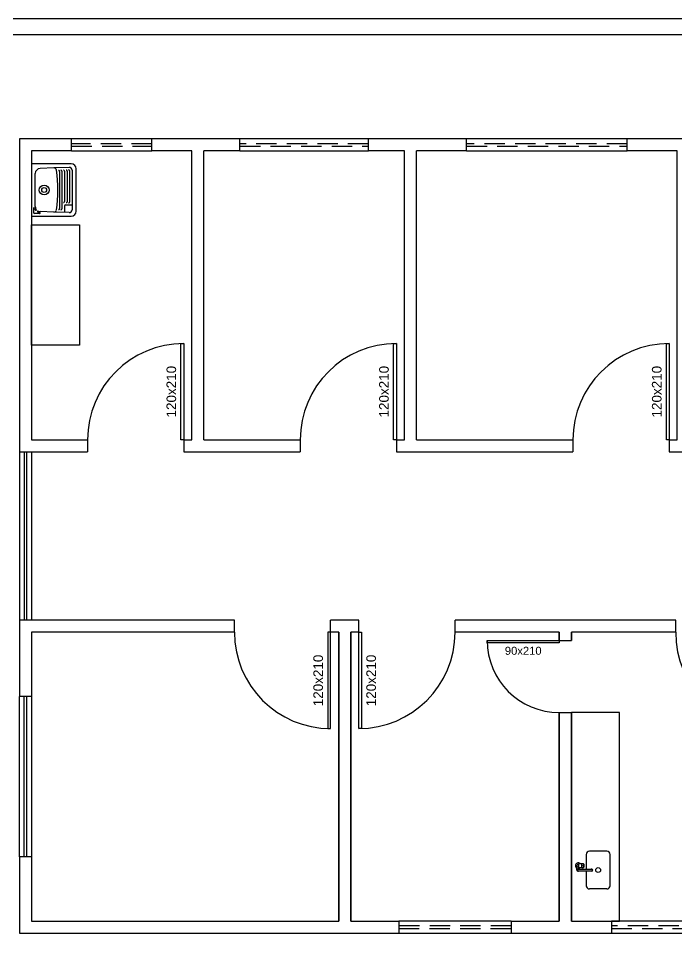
# Model space of a CAD drawing. Header units: centimetres. Extents: x 45464 to 685908, y 11779 to 14769.
# Drawn here: x 674335 to 675155, y 13613 to 14769 of the extents above; entities that cross this region are included whole.
import ezdxf
from ezdxf.enums import TextEntityAlignment as Align

# ---------------------------------------------------------------- set-up
doc = ezdxf.new("R2010")
doc.units = ezdxf.units.CM
doc.header["$LTSCALE"] = 4
doc.linetypes.add('DASHED2', pattern=[9.525, 6.35, -3.175])
for name, color, linetype in [('0.1', 1, 'Continuous'), ('0.2', 2, 'Continuous'), ('0.4', 4, 'Continuous'), ('0.6', 6, 'Continuous'), ('001-MOBILIA', 253, 'Continuous'), ('02-CONT', 2, 'Continuous')]:
    doc.layers.add(name, color=color, linetype=linetype)
doc.styles.add('2mm 1-50', font='arial.ttf', dxfattribs={"height": 0.1})

# ---------------------------------------------------------------- blocks, each defined once
blk = doc.blocks.new('1_00e-flat-57-flat-1')
at = {"color": 1}
blk.add_arc((34.1, -62.7), 120, 90, 180, dxfattribs=at)
at = {"layer": '02-CONT'}
blk.add_lwpolyline([(34.1, -62.7), (30.5, -62.7), (30.5, 57.3), (34.1, 57.3)], close=True, dxfattribs=at)
blk = doc.blocks.new('1_00e-flat-56-flat-1')
at = {"color": 1}
blk.add_arc((34.1, -62.7), 120, 90, 180, dxfattribs=at)
at = {"layer": '02-CONT'}
blk.add_lwpolyline([(34.1, -62.7), (30.5, -62.7), (30.5, 57.3), (34.1, 57.3)], close=True, dxfattribs=at)
blk = doc.blocks.new('1_00e-flat-55-flat-1')
at = {"color": 1}
blk.add_arc((34.1, -62.7), 120, 90, 180, dxfattribs=at)
at = {"layer": '02-CONT'}
blk.add_lwpolyline([(34.1, -62.7), (30.5, -62.7), (30.5, 57.3), (34.1, 57.3)], close=True, dxfattribs=at)
blk = doc.blocks.new('1_00e-flat-54-flat-1')
at = {"color": 1}
blk.add_arc((34.1, 62.7), 120, 180, 270, dxfattribs=at)
at = {"layer": '02-CONT'}
blk.add_lwpolyline([(34.1, 62.7), (30.5, 62.7), (30.5, -57.3), (34.1, -57.3)], close=True, dxfattribs=at)
blk = doc.blocks.new('1_00e-flat-53-flat-1')
at = {"color": 1}
blk.add_arc((-34.1, 62.7), 120, 270, 0, dxfattribs=at)
at = {"layer": '02-CONT'}
blk.add_lwpolyline([(-34.1, 62.7), (-30.5, 62.7), (-30.5, -57.3), (-34.1, -57.3)], close=True, dxfattribs=at)
blk = doc.blocks.new('90d-flat-1-flat-1')
at = {"color": 1}
blk.add_arc((84, -2), 90, 180, 270, dxfattribs=at)
at = {"layer": '02-CONT'}
blk.add_lwpolyline([(84, -5), (-6, -5), (-6, -2), (84, -2)], close=True, dxfattribs=at)
blk = doc.blocks.new('1_00e-flat-52-flat-1')
at = {"color": 1}
blk.add_arc((34.1, 62.7), 120, 180, 270, dxfattribs=at)
at = {"layer": '02-CONT'}
blk.add_lwpolyline([(34.1, 62.7), (30.5, 62.7), (30.5, -57.3), (34.1, -57.3)], close=True, dxfattribs=at)
blk = doc.blocks.new('Tanque05-flat-2-flat-1')
at = {"layer": '001-MOBILIA'}
for p, q in [((-159, -299.2), (-159, -361.7)), ((-109.3, -298), (-157.8, -298)), ((-154.1, -351.1), (-154.1, -309.8)), ((-131, -303), (-148.2, -303.7)), ((-111.9, -302.3), (-131, -303)), ((-124.1, -307.2), (-124.1, -353.7)), ((-120.9, -307.1), (-120.9, -353.8)), ((-117.7, -307), (-117.7, -344.9)), ((-114.5, -306.8), (-114.5, -345)), ((-111.3, -306.7), (-111.3, -345.2)), ((-108.1, -305.9), (-108.1, -355)), ((-103.2, -356.8), (-103.2, -304.1)), ((-156.3, -353.2), (-156.3, -358.4)), ((-131, -357.9), (-148.2, -357.2)), ((-111.9, -358.7), (-131, -357.9)), ((-117.7, -350.1), (-117.7, -358.4)), ((-116.4, -348.8), (-108.1, -348.8)), ((-157.8, -363), (-109.3, -363)), ((-148.7, -359.7), (-155, -359.7))]:
    blk.add_line(p, q, dxfattribs=at)
for radius in [6.13, 3.07]:
    blk.add_circle((-143.1, -330.5), radius, dxfattribs=at)
for centre, radius, start, end in [((-157.8, -299.2), 1.23, 90, 180), ((-109.3, -304.1), 6.13, 0, 90), ((-148, -309.8), 6.13, 92.2243, 180), ((-130.9, -306.1), 3.07, 9.1743, 92.2243), ((-281.9, -330.5), 156, 350.8257, 9.1743), ((-125.3, -307.2), 1.23, 0, 92.2243), ((-122.1, -307.1), 1.23, 0, 92.2243), ((-118.9, -307), 1.23, 0, 92.2243), ((-115.7, -306.8), 1.23, 0, 92.2243), ((-112.5, -306.7), 1.23, 0, 92.2243), ((-111.8, -305.9), 3.68, 0, 92.2243), ((-118.9, -344.9), 1.23, 267.7757, 0), ((-115.7, -345), 1.23, 267.7757, 0), ((-112.5, -345.2), 1.23, 267.7757, 0), ((-155.7, -353.2), 0.613, 15.168, 180), ((-155, -358.4), 1.23, 180, 270), ((-148, -351.1), 7.36, 195.168, 216.3803), ((-148, -351.1), 6.13, 180, 216.3803), ((-153.4, -355.1), 0.613, 216.3803, 36.3803), ((-150.8, -357.2), 0.613, 64.8565, 244.8565), ((-148, -351.1), 7.36, 244.8565, 264.4004), ((-148, -351.1), 6.13, 244.8565, 267.7757), ((-148.7, -359.1), 0.613, 270, 84.4004), ((-130.9, -354.9), 3.07, 267.7757, 350.8257), ((-125.3, -353.7), 1.23, 267.7757, 0), ((-122.1, -353.8), 1.23, 267.7757, 0), ((-116.4, -350.1), 1.23, 90, 180), ((-111.8, -355), 3.68, 267.7757, 0), ((-109.3, -356.8), 6.13, 270, 0), ((-157.8, -361.7), 1.23, 180, 270)]:
    blk.add_arc(centre, radius, start, end, dxfattribs=at)
blk = doc.blocks.new('BOJO-flat-1-flat-1')
at = {"layer": '001-MOBILIA'}
for p, q in [((106223.4, 187303.6), (106201.4, 187303.6)), ((106197.4, 187299.6), (106197.4, 187281.1)), ((106227.4, 187260.6), (106227.4, 187299.6)), ((106186, 187280.1), (106186, 187284.4)), ((106187.5, 187287.3), (106188.2, 187287.3)), ((106187.5, 187283.8), (106188.2, 187283.8)), ((106187.5, 187281.1), (106204.5, 187281.1)), ((106187.5, 187279.1), (106204.5, 187279.1)), ((106189, 187281.1), (106189, 187283.2)), ((106189.5, 187288.1), (106193.3, 187288.1)), ((106189.5, 187283.1), (106193.3, 187283.1)), ((106197.4, 187279.1), (106197.4, 187260.6)), ((106223.4, 187256.6), (106201.4, 187256.6))]:
    blk.add_line(p, q, dxfattribs=at)
blk.add_circle((106212.4, 187280.1), 3, dxfattribs=at)
for centre, radius, start, end in [((106201.4, 187299.6), 4, 90, 180), ((106223.4, 187299.6), 4, 0, 90), ((106187.5, 187285.6), 3.5, 45.5847, 244.6231), ((106187.5, 187285.6), 1.75, 90, 204.62), ((106185, 187284.4), 1, 0, 24.62), ((106187.5, 187285.6), 1.75, 211.0027, 270), ((106187.5, 187280.1), 1.5, 41.8103, 318.1897), ((106187.5, 187280.1), 1, 90.0002, 270.0002), ((106191.3, 187285.6), 3.52, 163.6751, 180), ((106191.3, 187285.6), 3.52, 180, 196.3249), ((106190.4, 187285.8), 2.62, 144.7356, 163.6751), ((106190.4, 187285.3), 2.62, 196.3249, 215.2644), ((106189.8, 187286.2), 1.95, 120.3612, 144.7356), ((106189.8, 187284.9), 1.95, 215.2644, 239.6388), ((106189.5, 187286.8), 1.27, 90, 120.3612), ((106189.5, 187284.3), 1.27, 239.6388, 270), ((106187.5, 187285.6), 3.5, 295.3769, 314.4153), ((106195, 187285.6), 3.52, 163.6751, 180), ((106195, 187285.6), 3.52, 180, 196.3249), ((106194.2, 187285.8), 2.62, 144.7356, 163.6751), ((106194.2, 187285.3), 2.62, 196.3249, 215.2644), ((106193.6, 187286.2), 1.95, 120.3612, 144.7356), ((106193.6, 187284.9), 1.95, 215.2644, 239.6388), ((106193.3, 187286.8), 1.27, 90, 120.3612), ((106193.3, 187284.3), 1.27, 239.6388, 270), ((106193.3, 187286.8), 1.27, 59.6388, 90), ((106193.3, 187284.3), 1.27, 270, 300.3612), ((106194.3, 187285.6), 0.787, 144.7356, 163.6751), ((106194.5, 187285.6), 1.06, 163.6751, 180), ((106194.5, 187285.6), 1.06, 180, 196.3249), ((106194.3, 187285.5), 0.787, 196.3249, 215.2644), ((106194.1, 187285.8), 0.586, 120.3612, 144.7356), ((106194.1, 187285.4), 0.586, 215.2644, 239.6388), ((106194, 187285.9), 0.381, 90, 120.3612), ((106194, 187285.2), 0.381, 239.6388, 270), ((106192.9, 187286.2), 1.95, 35.2644, 59.6388), ((106192.9, 187284.9), 1.95, 300.3612, 324.7356), ((106194, 187285.9), 0.381, 59.6388, 90), ((106194, 187285.2), 0.381, 270, 300.3612), ((106193.9, 187285.8), 0.586, 35.2644, 59.6388), ((106193.9, 187285.4), 0.586, 300.3612, 324.7356), ((106193.7, 187285.6), 0.787, 16.3249, 35.2644), ((106193.7, 187285.5), 0.787, 324.7356, 343.6751), ((106192.4, 187285.8), 2.62, 16.3249, 35.2644), ((106193.5, 187285.6), 1.06, 0, 16.3249), ((106193.5, 187285.6), 1.06, 343.6751, 0), ((106192.4, 187285.3), 2.62, 324.7356, 343.6751), ((106191.5, 187285.6), 3.52, 0, 16.3249), ((106191.5, 187285.6), 3.52, 343.6751, 0), ((106204.5, 187280.1), 1.25, 233.1301, 126.8699), ((106204.5, 187280.1), 1, 270.0001, 90.0001), ((106201.4, 187260.6), 4, 180, 270), ((106223.4, 187260.6), 4, 270, 0)]:
    blk.add_arc(centre, radius, start, end, dxfattribs=at)

msp = doc.modelspace()

# ---------------------------------------------------------------- linework, layer by layer
at = {"layer": '0.1', "linetype": 'DASHED2'}
for p, q in [((674501, 14612.9), (674401, 14612.9)), ((674401, 14609.9), (674501, 14609.9)), ((674771, 14612.9), (674611, 14612.9)), ((674611, 14609.9), (674771, 14609.9)), ((675093.5, 14612.9), (674893.5, 14612.9)), ((674893.5, 14609.9), (675093.5, 14609.9)), ((674949, 13638), (674809, 13638)), ((674809, 13635), (674949, 13635)), ((675234, 13638), (675074, 13638)), ((675074, 13635), (675234, 13635))]:
    msp.add_line(p, q, dxfattribs=at)
at = {"layer": '0.2'}
for p, q in [((674336, 14228.9), (674336, 14019)), ((674342, 14228.9), (674342, 14019)), ((674345, 14228.9), (674345, 14019)), ((674351, 14228.9), (674351, 14019)), ((674336, 13724), (674336, 13924)), ((674342, 13724), (674342, 13924)), ((674345, 13924), (674345, 13724)), ((674351, 13924), (674351, 13724))]:
    msp.add_line(p, q, dxfattribs=at)
for points in [[(674351, 14511.8), (674411, 14511.8), (674411, 14361.8), (674351, 14361.8)], [(675024, 13644), (675084, 13644), (675084, 13904), (675024, 13904)]]:
    msp.add_lwpolyline(points, close=True, dxfattribs=at)
at = {"layer": '0.4'}
for points in [[(672545.7, 11779.4), (672526.1, 11779.4), (672908, 14768.9), (685908.5, 14768.9), (685070.5, 12352.6)], [(672548.9, 11799.4), (672925.6, 14748.9), (685880.4, 14748.9), (685056.3, 12372.6)]]:
    msp.add_lwpolyline(points, dxfattribs=at)
at = {"layer": '0.6'}
for p, q in [((674401, 14603.9), (674401, 14618.9)), ((674501, 14618.9), (674401, 14618.9)), ((674501, 14603.9), (674501, 14618.9)), ((674611, 14603.9), (674611, 14618.9)), ((674771, 14618.9), (674611, 14618.9)), ((674771, 14603.9), (674771, 14618.9)), ((674893.5, 14603.9), (674893.5, 14618.9)), ((675093.5, 14618.9), (674893.5, 14618.9)), ((675093.5, 14603.9), (675093.5, 14618.9)), ((674401, 14603.9), (674501, 14603.9)), ((674611, 14603.9), (674771, 14603.9)), ((674893.5, 14603.9), (675093.5, 14603.9)), ((674421, 14243.9), (674421, 14228.9)), ((674541, 14243.9), (674541, 14228.9)), ((674686, 14243.9), (674686, 14228.9)), ((674806, 14243.9), (674806, 14228.9)), ((675026, 14243.9), (675026, 14228.9)), ((675146, 14243.9), (675146, 14228.9)), ((674604, 14004), (674604, 14019)), ((674724, 14004), (674724, 14019)), ((674759, 14004), (674759, 14019)), ((674879, 14004), (674879, 14019)), ((675154, 14004), (675154, 14019)), ((675009, 13994), (675024, 13994)), ((674351, 13924), (674336, 13924)), ((675009, 13904), (675024, 13904)), ((674351, 13724), (674336, 13724)), ((674809, 13644), (674809, 13629)), ((674949, 13644), (674809, 13644)), ((674949, 13644), (674949, 13629)), ((675074, 13644), (675074, 13629)), ((675234, 13644), (675074, 13644)), ((674809, 13629), (674949, 13629)), ((675074, 13629), (675234, 13629))]:
    msp.add_line(p, q, dxfattribs=at)
for points in [[(674401, 14618.9), (674336, 14618.9), (674336, 14228.9), (674421, 14228.9)], [(674566, 14618.9), (674501, 14618.9)], [(674611, 14618.9), (674551, 14618.9)], [(674831, 14618.9), (674771, 14618.9)], [(674893.5, 14618.9), (674816, 14618.9)], [(675171, 14618.9), (675093.5, 14618.9)], [(674401, 14603.9), (674351, 14603.9), (674351, 14243.9), (674421, 14243.9)], [(674541, 14243.9), (674551, 14243.9), (674551, 14603.9), (674501, 14603.9)], [(674566, 14243.9), (674566, 14603.9)], [(674611, 14603.9), (674566, 14603.9)], [(674806, 14243.9), (674816, 14243.9), (674816, 14603.9), (674771, 14603.9)], [(674831, 14243.9), (674831, 14603.9)], [(674893.5, 14603.9), (674831, 14603.9)], [(675146, 14243.9), (675156, 14243.9), (675156, 14603.9), (675093.5, 14603.9)], [(674566, 14243.9), (674686, 14243.9)], [(674831, 14243.9), (675026, 14243.9)], [(674541, 14228.9), (674566, 14228.9)], [(674551, 14228.9), (674686, 14228.9)], [(674806, 14228.9), (674831, 14228.9)], [(674816, 14228.9), (675026, 14228.9)], [(675146, 14228.9), (675171, 14228.9)], [(674604, 14019), (674336, 14019), (674336, 13924)], [(674749, 14019), (674724, 14019)], [(674759, 14019), (674734, 14019)], [(675024, 14019), (674879, 14019)], [(675154, 14019), (675009, 14019)], [(674351, 13724), (674351, 13644), (674734, 13644), (674734, 14004), (674724, 14004)], [(674604, 14004), (674351, 14004), (674351, 13924)], [(674734, 14004), (674734, 13644)], [(674749, 13644), (674749, 14004)], [(674759, 14004), (674749, 14004), (674749, 13644), (674809, 13644)], [(675009, 13994), (675009, 14004), (674879, 14004)], [(675009, 14004), (675009, 13994)], [(675024, 13994), (675024, 14004)], [(675154, 14004), (675024, 14004), (675024, 13994)], [(674949, 13644), (675009, 13644), (675009, 13904)], [(675009, 13904), (675009, 13644)], [(675024, 13644), (675024, 13904)], [(675024, 13904), (675024, 13644), (675074, 13644)], [(674336, 13724), (674336, 13629), (674749, 13629)], [(674734, 13629), (674809, 13629)], [(674949, 13629), (675024, 13629)], [(675009, 13629), (675074, 13629)]]:
    msp.add_lwpolyline(points, dxfattribs=at)

# ---------------------------------------------------------------- block references
for name, p in [('Tanque05-flat-2-flat-1', (674510, 14885.7)), ('1_00e-flat-57-flat-1', (674506.9, 14306.6)), ('1_00e-flat-56-flat-1', (674771.9, 14306.6)), ('1_00e-flat-55-flat-1', (675111.9, 14306.6)), ('1_00e-flat-54-flat-1', (674689.9, 13941.3)), ('1_00e-flat-53-flat-1', (674793.1, 13941.3)), ('1_00e-flat-52-flat-1', (675239.9, 13941.3)), ('90d-flat-1-flat-1', (674925, 13996)), ('BOJO-flat-1-flat-1', (568845, -173572.4))]:
    msp.add_blockref(name, p, dxfattribs=at)

# ---------------------------------------------------------------- texts
at = {"layer": '02-CONT', "style": '2mm 1-50'}
for p in [(674525.4, 14303.9), (674790.4, 14303.9), (675130.4, 14303.9), (674708.4, 13944), (674774.4, 13944)]:
    msp.add_text('120x210', height=12, rotation=90, dxfattribs=at).set_placement(p, align=Align.MIDDLE_CENTER)
msp.add_text('90x210', height=10, dxfattribs=at).set_placement((674964, 13981), align=Align.MIDDLE_CENTER)

doc.saveas('drawing.dxf')
